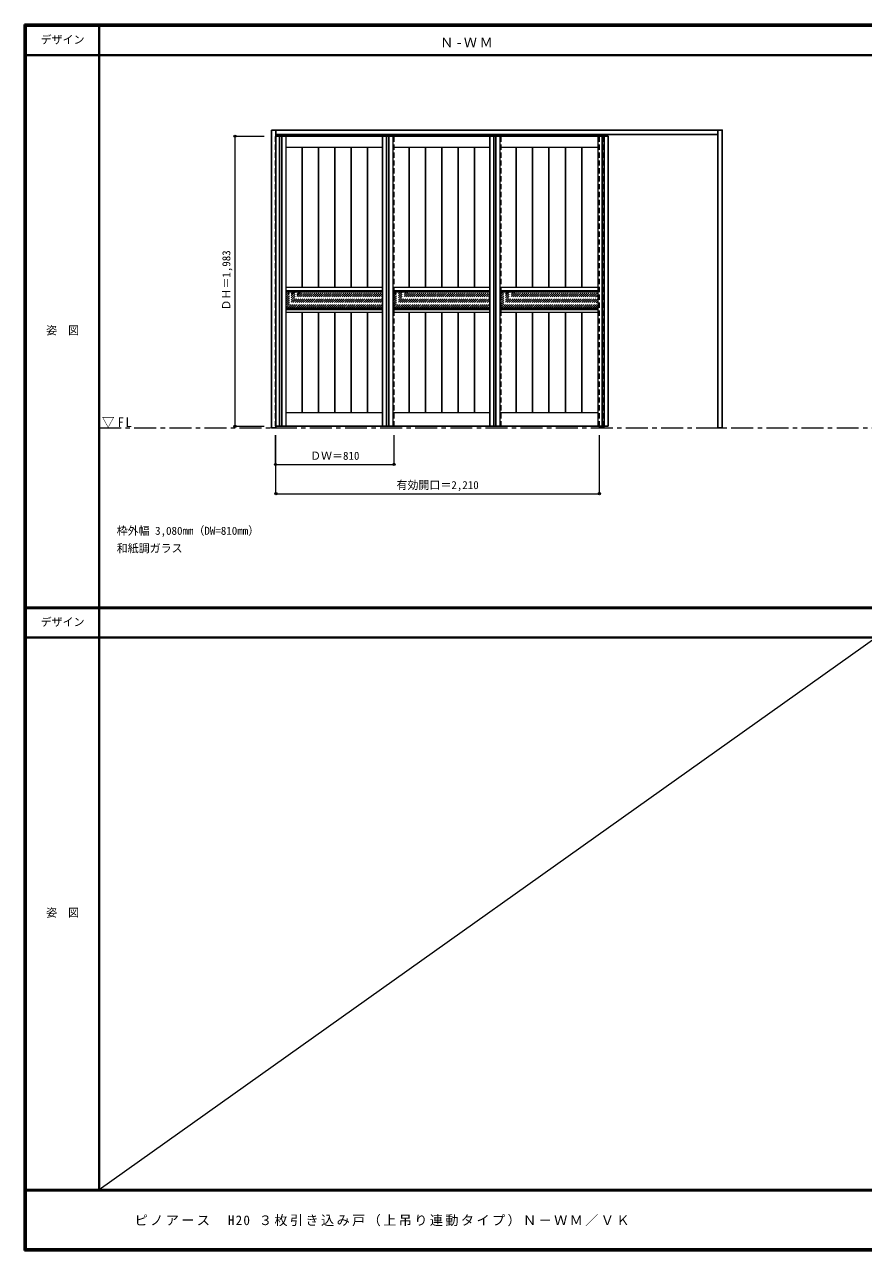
# Model space of a CAD drawing. Units: millimetres, scale not verified. Extents: x -6000 to 5700, y -4307 to 4260.
# Drawn here: x -6000 to -267, y -4205 to 4175 of the extents above; entities that cross this region are included whole.
import ezdxf
from ezdxf.enums import TextEntityAlignment as Align

# ---------------------------------------------------------------- set-up
doc = ezdxf.new("R2010")
doc.units = ezdxf.units.MM
doc.header["$LTSCALE"] = 30
doc.header["$PDMODE"] = 32
doc.header["$PDSIZE"] = 15
doc.linetypes.add('CHAIN1', pattern=[8, 5, -1, 1, -1])
doc.linetypes.add('DASHED1', pattern=[1.8, 1.2, -0.6])
for name, color, linetype, lineweight in [('0-1_通り芯', 7, 'CHAIN1', 18), ('0-2_扉', 4, 'DASHED1', 9), ('0-3_仕上げ', 3, 'Continuous', 25), ('0-4_枠', 3, 'Continuous', 25), ('0-B_寸法', 4, 'Continuous', 9), ('0-C_ハッチ', 4, 'DASHED1', 9), ('F-0_補助線', 7, 'Continuous', 18), ('F-1_枠', 6, 'Continuous', 40)]:
    doc.layers.add(name, color=color, linetype=linetype, lineweight=lineweight)
doc.layers.add('0-A_文字', color=7, linetype='Continuous')
doc.layers.add('F-A_文字', color=7, linetype='Continuous')
doc.styles.add('ＭＳ ゴシック', font='')
doc.styles.get('ＭＳ ゴシック').set_extended_font_data('MS Gothic')

msp = doc.modelspace()

# ---------------------------------------------------------------- linework, layer by layer
at = {"layer": '0-1_通り芯'}
msp.add_line((-5490, 1418), (5690, 1418), dxfattribs=at)
at = {"layer": '0-2_扉'}
for p, q in [((-4285, 3411.5), (-4282, 3411.5)), ((-4285, 1428.5), (-4285, 3411.5)), ((-3475, 1428.5), (-3475, 3411.5)), ((-2743, 1428.5), (-2743, 3411.5)), ((-4282, 1428.5), (-4285, 1428.5))]:
    msp.add_line(p, q, dxfattribs=at)
at = {"layer": '0-2_扉', "color": 3, "linetype": 'Continuous', "lineweight": 25}
for p, q in [((-3553, 3411.5), (-3553, 1428.5)), ((-2821, 3411.5), (-2821, 1428.5)), ((-4282, 1428.5), (-2011, 1428.5))]:
    msp.add_line(p, q, dxfattribs=at)
msp.add_lwpolyline([(-4282, 3411.5), (-2011, 3411.5), (-2011, 1428.5)], dxfattribs=at)
at = {"layer": '0-3_仕上げ'}
for p, q in [((-4257.5, 3411.5), (-4257.5, 1428.5)), ((-4242.5, 3411.5), (-4242.5, 1428.5)), ((-3525.5, 3411.5), (-3525.5, 1428.5)), ((-3510.5, 3411.5), (-3510.5, 1428.5)), ((-2793.5, 3411.5), (-2793.5, 1428.5)), ((-2778.5, 3411.5), (-2778.5, 1428.5)), ((-2053.5, 1428.5), (-2053.5, 3411.5)), ((-2038.5, 1428.5), (-2038.5, 3411.5)), ((-4103.4, 3335.5), (-4103.4, 2376.5)), ((-3991.7, 3335.5), (-3991.7, 2376.5)), ((-3880, 3335.5), (-3880, 2376.5)), ((-3768.3, 3335.5), (-3768.3, 2376.5)), ((-3656.6, 3335.5), (-3656.6, 2376.5)), ((-3371.4, 3335.5), (-3371.4, 2376.5)), ((-3259.7, 3335.5), (-3259.7, 2376.5)), ((-3148, 3335.5), (-3148, 2376.5)), ((-3036.3, 3335.5), (-3036.3, 2376.5)), ((-2924.6, 3335.5), (-2924.6, 2376.5)), ((-2639.4, 3335.5), (-2639.4, 2376.5)), ((-2527.7, 3335.5), (-2527.7, 2376.5)), ((-2416, 3335.5), (-2416, 2376.5)), ((-2304.3, 3335.5), (-2304.3, 2376.5)), ((-2192.6, 3335.5), (-2192.6, 2376.5)), ((-3553, 2355.5), (-4215, 2355.5)), ((-2821, 2355.5), (-3483, 2355.5)), ((-2081, 2355.5), (-2751, 2355.5)), ((-3553, 2227.5), (-4215, 2227.5)), ((-4103.4, 2206.5), (-4103.4, 1520.5)), ((-3991.7, 2206.5), (-3991.7, 1520.5)), ((-3880, 2206.5), (-3880, 1520.5)), ((-3768.3, 2206.5), (-3768.3, 1520.5)), ((-3656.6, 2206.5), (-3656.6, 1520.5)), ((-2821, 2227.5), (-3483, 2227.5)), ((-3371.4, 2206.5), (-3371.4, 1520.5)), ((-3259.7, 2206.5), (-3259.7, 1520.5)), ((-3148, 2206.5), (-3148, 1520.5)), ((-3036.3, 2206.5), (-3036.3, 1520.5)), ((-2924.6, 2206.5), (-2924.6, 1520.5)), ((-2081, 2227.5), (-2751, 2227.5)), ((-2639.4, 2206.5), (-2639.4, 1520.5)), ((-2527.7, 2206.5), (-2527.7, 1520.5)), ((-2416, 2206.5), (-2416, 1520.5)), ((-2304.3, 2206.5), (-2304.3, 1520.5)), ((-2192.6, 2206.5), (-2192.6, 1520.5))]:
    msp.add_line(p, q, dxfattribs=at)
at = {"layer": '0-3_仕上げ', "color": 7, "lineweight": 18}
for p, q in [((-4215, 3411.5), (-4215, 1428.5)), ((-3483, 3411.5), (-3483, 1428.5)), ((-2751, 3411.5), (-2751, 1428.5)), ((-2081, 1428.5), (-2081, 3411.5)), ((-3553, 3335.5), (-4215, 3335.5)), ((-2821, 3335.5), (-3483, 3335.5)), ((-2081, 3335.5), (-2751, 3335.5)), ((-3553, 2376.5), (-4215, 2376.5)), ((-3553, 2346.5), (-4215, 2346.5)), ((-2821, 2376.5), (-3483, 2376.5)), ((-2821, 2346.5), (-3483, 2346.5)), ((-2081, 2376.5), (-2751, 2376.5)), ((-2081, 2346.5), (-2751, 2346.5)), ((-3553, 2236.5), (-4215, 2236.5)), ((-3553, 2206.5), (-4215, 2206.5)), ((-2821, 2236.5), (-3483, 2236.5)), ((-2821, 2206.5), (-3483, 2206.5)), ((-2081, 2236.5), (-2751, 2236.5)), ((-2081, 2206.5), (-2751, 2206.5)), ((-3553, 1520.5), (-4215, 1520.5)), ((-2821, 1520.5), (-3483, 1520.5)), ((-2081, 1520.5), (-2751, 1520.5))]:
    msp.add_line(p, q, dxfattribs=at)
at = {"layer": '0-4_枠'}
for p, q in [((-4282, 1418), (-4282, 3453)), ((-1262, 1418), (-1262, 3453)), ((-4282, 3423), (-1262, 3423)), ((-2072, 1428.5), (-2072, 1418)), ((-2042, 1428.5), (-2042, 1418)), ((-2072, 1418), (-2042, 1418)), ((-1232, 1418), (-1262, 1418))]:
    msp.add_line(p, q, dxfattribs=at)
at = {"layer": '0-4_枠', "color": 4, "linetype": 'DASHED1', "lineweight": 9}
for p, q in [((-2072, 1428.5), (-2072, 3423)), ((-2042, 1428.5), (-2042, 3423))]:
    msp.add_line(p, q, dxfattribs=at)
at = {"layer": '0-4_枠'}
for points in [[(-4282, 1418), (-4312, 1418), (-4312, 3453)], [(-4312, 3453), (-1232, 3453), (-1232, 1418)]]:
    msp.add_lwpolyline(points, dxfattribs=at)
at = {"layer": '0-B_寸法'}
for p, q in [((-4562, 3411.5), (-4562, 1428.5)), ((-4562, 3411.5), (-4362, 3411.5)), ((-4562, 1428.5), (-4362, 1428.5)), ((-4285, 1168), (-4285, 1368)), ((-4282, 968), (-4282, 1368)), ((-3475, 1168), (-3475, 1368)), ((-2072, 968), (-2072, 1368)), ((-4285, 1168), (-3475, 1168)), ((-4282, 968), (-2072, 968))]:
    msp.add_line(p, q, dxfattribs=at)
at = {"layer": '0-B_寸法', "color": 7}
for p in [(-4562, 3411.5), (-4562, 1428.5), (-4285, 1168), (-3475, 1168), (-4282, 968), (-2072, 968)]:
    msp.add_point(p, dxfattribs=at)
at = {"layer": '0-C_ハッチ'}
for p, q in [((-4215, 2239.34), (-4107.84, 2346.5)), ((-4215, 2253.48), (-4121.99, 2346.5)), ((-4215, 2267.63), (-4136.13, 2346.5)), ((-4215, 2281.77), (-4150.27, 2346.5)), ((-4215, 2295.91), (-4164.41, 2346.5)), ((-4215, 2310.05), (-4178.55, 2346.5)), ((-4215, 2324.2), (-4192.7, 2346.5)), ((-4215, 2338.34), (-4206.84, 2346.5)), ((-4203.7, 2236.5), (-4093.7, 2346.5)), ((-4189.56, 2236.5), (-4079.56, 2346.5)), ((-4175.42, 2236.5), (-4065.42, 2346.5)), ((-4161.27, 2236.5), (-4051.27, 2346.5)), ((-4147.13, 2236.5), (-4037.13, 2346.5)), ((-4132.99, 2236.5), (-4022.99, 2346.5)), ((-4118.85, 2236.5), (-4008.85, 2346.5)), ((-4104.71, 2236.5), (-3994.71, 2346.5)), ((-4090.56, 2236.5), (-3980.56, 2346.5)), ((-4076.42, 2236.5), (-3966.42, 2346.5)), ((-4062.28, 2236.5), (-3952.28, 2346.5)), ((-4048.14, 2236.5), (-3938.14, 2346.5)), ((-4034, 2236.5), (-3924, 2346.5)), ((-4019.85, 2236.5), (-3909.85, 2346.5)), ((-4005.71, 2236.5), (-3895.71, 2346.5)), ((-3991.57, 2236.5), (-3881.57, 2346.5)), ((-3977.43, 2236.5), (-3867.43, 2346.5)), ((-3963.28, 2236.5), (-3853.28, 2346.5)), ((-3949.14, 2236.5), (-3839.14, 2346.5)), ((-3935, 2236.5), (-3825, 2346.5)), ((-3920.86, 2236.5), (-3810.86, 2346.5)), ((-3906.72, 2236.5), (-3796.72, 2346.5)), ((-3892.57, 2236.5), (-3782.57, 2346.5)), ((-3878.43, 2236.5), (-3768.43, 2346.5)), ((-3864.29, 2236.5), (-3754.29, 2346.5)), ((-3850.15, 2236.5), (-3740.15, 2346.5)), ((-3836.01, 2236.5), (-3726.01, 2346.5)), ((-3821.86, 2236.5), (-3711.86, 2346.5)), ((-3807.72, 2236.5), (-3697.72, 2346.5)), ((-3793.58, 2236.5), (-3683.58, 2346.5)), ((-3779.44, 2236.5), (-3669.44, 2346.5)), ((-3765.29, 2236.5), (-3655.29, 2346.5)), ((-3751.15, 2236.5), (-3641.15, 2346.5)), ((-3737.01, 2236.5), (-3627.01, 2346.5)), ((-3722.87, 2236.5), (-3612.87, 2346.5)), ((-3708.73, 2236.5), (-3598.73, 2346.5)), ((-3694.58, 2236.5), (-3584.58, 2346.5)), ((-3680.44, 2236.5), (-3570.44, 2346.5)), ((-3666.3, 2236.5), (-3556.3, 2346.5)), ((-3483, 2239.34), (-3375.84, 2346.5)), ((-3483, 2253.48), (-3389.99, 2346.5)), ((-3483, 2267.63), (-3404.13, 2346.5)), ((-3483, 2281.77), (-3418.27, 2346.5)), ((-3483, 2295.91), (-3432.41, 2346.5)), ((-3483, 2310.05), (-3446.55, 2346.5)), ((-3483, 2324.2), (-3460.7, 2346.5)), ((-3483, 2338.34), (-3474.84, 2346.5)), ((-3471.7, 2236.5), (-3361.7, 2346.5)), ((-3457.56, 2236.5), (-3347.56, 2346.5)), ((-3443.42, 2236.5), (-3333.42, 2346.5)), ((-3429.27, 2236.5), (-3319.27, 2346.5)), ((-3415.13, 2236.5), (-3305.13, 2346.5)), ((-3400.99, 2236.5), (-3290.99, 2346.5)), ((-3386.85, 2236.5), (-3276.85, 2346.5)), ((-3372.71, 2236.5), (-3262.71, 2346.5)), ((-3358.56, 2236.5), (-3248.56, 2346.5)), ((-3344.42, 2236.5), (-3234.42, 2346.5)), ((-3330.28, 2236.5), (-3220.28, 2346.5)), ((-3316.14, 2236.5), (-3206.14, 2346.5)), ((-3302, 2236.5), (-3192, 2346.5)), ((-3287.85, 2236.5), (-3177.85, 2346.5)), ((-3273.71, 2236.5), (-3163.71, 2346.5)), ((-3259.57, 2236.5), (-3149.57, 2346.5)), ((-3245.43, 2236.5), (-3135.43, 2346.5)), ((-3231.28, 2236.5), (-3121.28, 2346.5)), ((-3217.14, 2236.5), (-3107.14, 2346.5)), ((-3203, 2236.5), (-3093, 2346.5)), ((-3188.86, 2236.5), (-3078.86, 2346.5)), ((-3174.72, 2236.5), (-3064.72, 2346.5)), ((-3160.57, 2236.5), (-3050.57, 2346.5)), ((-3146.43, 2236.5), (-3036.43, 2346.5)), ((-3132.29, 2236.5), (-3022.29, 2346.5)), ((-3118.15, 2236.5), (-3008.15, 2346.5)), ((-3104.01, 2236.5), (-2994.01, 2346.5)), ((-3089.86, 2236.5), (-2979.86, 2346.5)), ((-3075.72, 2236.5), (-2965.72, 2346.5)), ((-3061.58, 2236.5), (-2951.58, 2346.5)), ((-3047.44, 2236.5), (-2937.44, 2346.5)), ((-3033.29, 2236.5), (-2923.29, 2346.5)), ((-3019.15, 2236.5), (-2909.15, 2346.5)), ((-3005.01, 2236.5), (-2895.01, 2346.5)), ((-2990.87, 2236.5), (-2880.87, 2346.5)), ((-2976.73, 2236.5), (-2866.73, 2346.5)), ((-2962.58, 2236.5), (-2852.58, 2346.5)), ((-2948.44, 2236.5), (-2838.44, 2346.5)), ((-2934.3, 2236.5), (-2824.3, 2346.5)), ((-2751, 2239.34), (-2643.84, 2346.5)), ((-2751, 2253.48), (-2657.99, 2346.5)), ((-2751, 2267.63), (-2672.13, 2346.5)), ((-2751, 2281.77), (-2686.27, 2346.5)), ((-2751, 2295.91), (-2700.41, 2346.5)), ((-2751, 2310.05), (-2714.55, 2346.5)), ((-2751, 2324.2), (-2728.7, 2346.5)), ((-2751, 2338.34), (-2742.84, 2346.5)), ((-2739.7, 2236.5), (-2629.7, 2346.5)), ((-2725.56, 2236.5), (-2615.56, 2346.5)), ((-2711.42, 2236.5), (-2601.42, 2346.5)), ((-2697.27, 2236.5), (-2587.27, 2346.5)), ((-2683.13, 2236.5), (-2573.13, 2346.5)), ((-2668.99, 2236.5), (-2558.99, 2346.5)), ((-2654.85, 2236.5), (-2544.85, 2346.5)), ((-2640.71, 2236.5), (-2530.71, 2346.5)), ((-2626.56, 2236.5), (-2516.56, 2346.5)), ((-2612.42, 2236.5), (-2502.42, 2346.5)), ((-2598.28, 2236.5), (-2488.28, 2346.5)), ((-2584.14, 2236.5), (-2474.14, 2346.5)), ((-2570, 2236.5), (-2460, 2346.5)), ((-2555.85, 2236.5), (-2445.85, 2346.5)), ((-2541.71, 2236.5), (-2431.71, 2346.5)), ((-2527.57, 2236.5), (-2417.57, 2346.5)), ((-2513.43, 2236.5), (-2403.43, 2346.5)), ((-2499.28, 2236.5), (-2389.28, 2346.5)), ((-2485.14, 2236.5), (-2375.14, 2346.5)), ((-2471, 2236.5), (-2361, 2346.5)), ((-2456.86, 2236.5), (-2346.86, 2346.5)), ((-2442.72, 2236.5), (-2332.72, 2346.5)), ((-2428.57, 2236.5), (-2318.57, 2346.5)), ((-2414.43, 2236.5), (-2304.43, 2346.5)), ((-2400.29, 2236.5), (-2290.29, 2346.5)), ((-2386.15, 2236.5), (-2276.15, 2346.5)), ((-2372.01, 2236.5), (-2262.01, 2346.5)), ((-2357.86, 2236.5), (-2247.86, 2346.5)), ((-2343.72, 2236.5), (-2233.72, 2346.5)), ((-2329.58, 2236.5), (-2219.58, 2346.5)), ((-2315.44, 2236.5), (-2205.44, 2346.5)), ((-2301.29, 2236.5), (-2191.29, 2346.5)), ((-2287.15, 2236.5), (-2177.15, 2346.5)), ((-2273.01, 2236.5), (-2163.01, 2346.5)), ((-2258.87, 2236.5), (-2148.87, 2346.5)), ((-2244.73, 2236.5), (-2134.73, 2346.5)), ((-2230.58, 2236.5), (-2120.58, 2346.5)), ((-2216.44, 2236.5), (-2106.44, 2346.5)), ((-2202.3, 2236.5), (-2092.3, 2346.5)), ((-3652.16, 2236.5), (-3553, 2335.66)), ((-3638.02, 2236.5), (-3553, 2321.52)), ((-3623.87, 2236.5), (-3553, 2307.37)), ((-3609.73, 2236.5), (-3553, 2293.23)), ((-3595.59, 2236.5), (-3553, 2279.09)), ((-3581.45, 2236.5), (-3553, 2264.95)), ((-2920.16, 2236.5), (-2821, 2335.66)), ((-2906.02, 2236.5), (-2821, 2321.52)), ((-2891.87, 2236.5), (-2821, 2307.37)), ((-2877.73, 2236.5), (-2821, 2293.23)), ((-2863.59, 2236.5), (-2821, 2279.09)), ((-2849.45, 2236.5), (-2821, 2264.95)), ((-2188.16, 2236.5), (-2081, 2343.66)), ((-2174.02, 2236.5), (-2081, 2329.52)), ((-2159.87, 2236.5), (-2081, 2315.37)), ((-2145.73, 2236.5), (-2081, 2301.23)), ((-2131.59, 2236.5), (-2081, 2287.09)), ((-2117.45, 2236.5), (-2081, 2272.95)), ((-3567.3, 2236.5), (-3553, 2250.8)), ((-2835.3, 2236.5), (-2821, 2250.8)), ((-2103.3, 2236.5), (-2081, 2258.8)), ((-2089.16, 2236.5), (-2081, 2244.66))]:
    msp.add_line(p, q, dxfattribs=at)
at = {"layer": 'F-0_補助線'}
msp.add_line((100, 184.5), (-5490, -3790), dxfattribs=at)
at = {"layer": 'F-1_枠'}
for p, q in [((-6000, 4175), (5700, 4175)), ((-6000, 4175), (-6000, -4205)), ((-6000, 4170), (5700, 4170)), ((-6000, 4165), (5700, 4165)), ((-5995, 4175), (-5995, -4205)), ((-5990, 4175), (-5990, -4205)), ((-5490, 4175), (-5490, -3790)), ((-6000, 3965), (5700, 3965)), ((-6000, 190.5), (5700, 190.5)), ((-6000, 187.5), (5700, 187.5)), ((-6000, 184.5), (5700, 184.5)), ((-6000, -15.5), (5700, -15.5)), ((5700, -3790), (-6000, -3790)), ((5700, -3795), (-6000, -3795)), ((5700, -4195), (-6000, -4195)), ((5700, -4200), (-6000, -4200)), ((5700, -4205), (-6000, -4205))]:
    msp.add_line(p, q, dxfattribs=at)

# ---------------------------------------------------------------- texts
at = {"layer": '0-A_文字', "style": 'ＭＳ ゴシック'}
for s, p in [('枠外幅 3,080mm（DW=810mm）', (-5370, 670.5)), ('和紙調ガラス', (-5370, 550.5))]:
    msp.add_text(s, height=54.99, dxfattribs=at).set_placement(p, align=Align.BOTTOM_LEFT)
at = {"layer": '0-A_文字', "char_height": 65.98, "attachment_point": 7, "style": 'ＭＳ ゴシック'}
for s, insert in [('\\T1.2;Ｎ-ＷＭ', (-3160, 4020)), ('\\T1.26;\\W0.95;▽FL', (-5471.25, 1418))]:
    msp.add_mtext(s, dxfattribs=dict(at, insert=insert))
at = {"layer": '0-B_寸法', "color": 7, "style": 'ＭＳ ゴシック'}
msp.add_text('ＤＨ＝1,983', height=54.99, rotation=90, dxfattribs=at).set_placement((-4577, 2219.75), align=Align.BOTTOM_LEFT)
for s, p in [('ＤＷ＝810', (-4048.75, 1183)), ('有効開口＝2,210', (-3458.25, 983))]:
    msp.add_text(s, height=54.99, dxfattribs=at).set_placement(p, align=Align.BOTTOM_LEFT)
at = {"layer": 'F-A_文字', "style": 'ＭＳ ゴシック'}
for s, p in [('デザイン', (-5890, 4027.5)), ('姿\u3000図', (-5852.5, 2040.25)), ('デザイン', (-5890, 47)), ('姿\u3000図', (-5852.5, -1940.25))]:
    msp.add_text(s, height=54.99, dxfattribs=at).set_placement(p, align=Align.BOTTOM_LEFT)
at = {"layer": 'F-A_文字', "insert": (-5247.55, -4040), "char_height": 65.98, "attachment_point": 7, "style": 'ＭＳ ゴシック'}
msp.add_mtext('\\T1.18;ピノアース\u3000H20\\~３枚引き込み戸（上吊り連動タイプ）Ｎ－ＷＭ／ＶＫ', dxfattribs=at)

doc.saveas('drawing.dxf')
